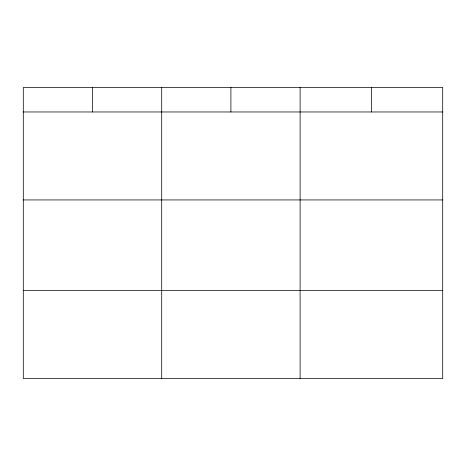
<?xml version="1.0" encoding="UTF-8"?>
<svg xmlns="http://www.w3.org/2000/svg" width="466" height="466" viewBox="0 0 466 466"><rect width="100%" height="100%" fill="white"/><g stroke="black" fill="none" stroke-linecap="round" stroke-linejoin="round"><path stroke-width="0.7" d="M442.7 111.968L442.7 378.526L23.3 378.526L23.3 87.474L442.7 87.474L442.7 111.968L23.3 111.968M23.3 199.931L442.7 199.931M23.3 290.563L442.7 290.563M371.402 87.474L371.402 111.968M300.104 87.474L300.104 378.526M230.903 87.474L230.903 111.968M161.702 87.474L161.702 378.526M92.501 87.474L92.501 111.968"/></g></svg>
